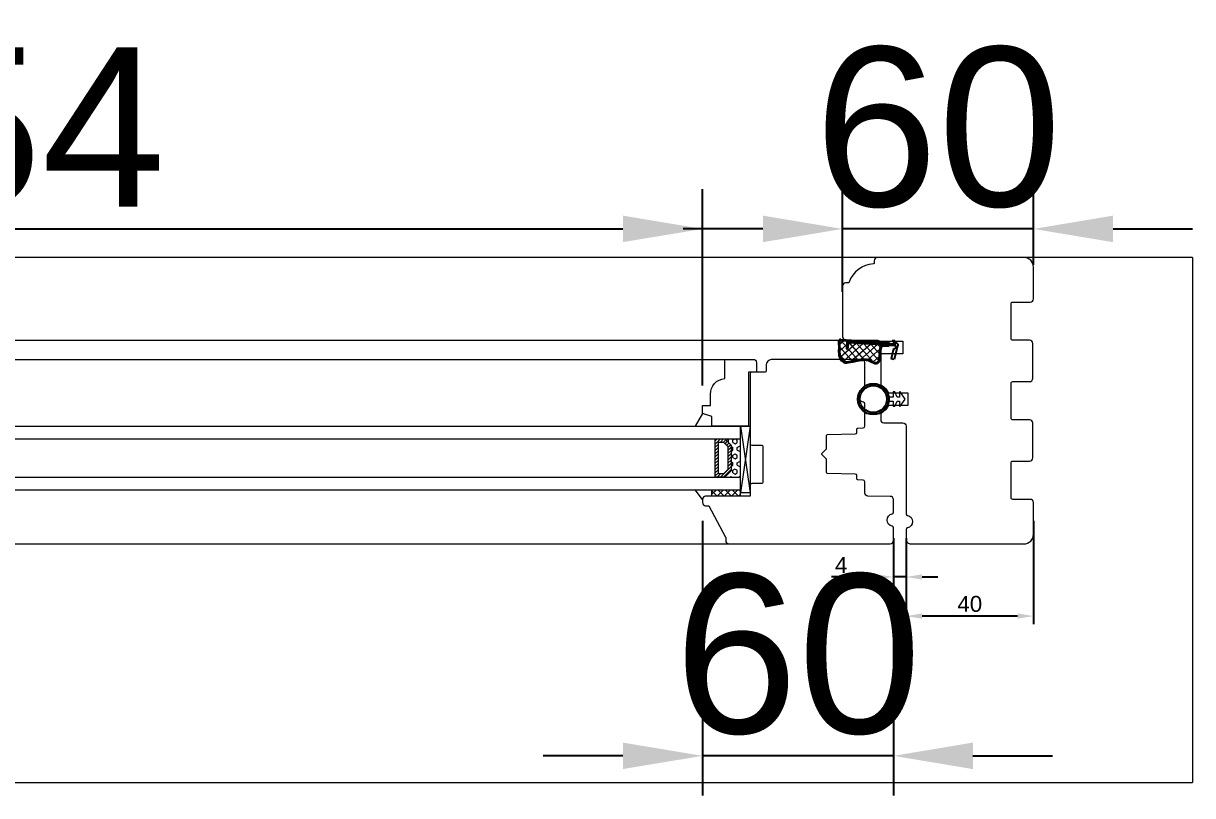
# Model space of a CAD drawing. Header units: millimetres. Extents: x 0 to 182016, y 11 to 3710.
# Drawn here: x 27027.1 to 27394.5, y 985.7 to 1228.4 of the extents above; entities that cross this region are included whole.
import ezdxf

# ---------------------------------------------------------------- set-up
doc = ezdxf.new("R2010")
doc.units = ezdxf.units.MM
for name, color, linetype, lineweight in [('Matmenys', 10, 'Continuous', 20), ('OTHER', 251, 'Continuous', 13), ('Stakta', 7, 'Continuous', 25), ('Testinės profilio linijos', 7, 'Continuous', 5)]:
    doc.layers.add(name, color=color, linetype=linetype, lineweight=lineweight)
doc.styles.get("Standard").update_dxf_attribs({"font": 'arial.ttf'})
doc.dimstyles.new('2', dxfattribs={"dimscale": 2, "dimtxt": 2.5, "dimasz": 2.5, "dimexe": 1.25, "dimexo": 0.625, "dimtad": 1, "dimtxsty": 'Standard', "dimcen": 2.5, "dimadec": 0, "dimazin": 0, "dimtfac": 1, "dimtmove": 0, "dimatfit": 3, "dimfxl": 1, "dimarcsym": 0})
doc.dimstyles.new('Padidinti matmenys', dxfattribs={"dimscale": 10, "dimtxt": 5, "dimasz": 2.5, "dimexe": 1.25, "dimexo": 0.625, "dimtad": 1, "dimdec": 1, "dimtxsty": 'Standard', "dimcen": 2.5, "dimadec": 0, "dimazin": 0, "dimtfac": 1, "dimtdec": 1, "dimtmove": 0, "dimatfit": 3, "dimfxl": 1, "dimarcsym": 0})

# ---------------------------------------------------------------- blocks, each defined once
blk = doc.blocks.new('*D1405')
at = {"layer": 'Defpoints', "color": 0, "transparency": 16777216}
for p in [(27344.48, 1073.31), (27304.48, 1067.81), (27304.48, 1042.13)]:
    blk.add_point(p, dxfattribs=at)
at = {"layer": 'Matmenys', "color": 0, "lineweight": -2, "transparency": 16777216}
for p, q in [((27344.48, 1072.06), (27344.48, 1039.63)), ((27304.48, 1066.56), (27304.48, 1039.63)), ((27339.48, 1042.13), (27309.48, 1042.13))]:
    blk.add_line(p, q, dxfattribs=at)
at = {"layer": 'Matmenys', "color": 0, "transparency": 16777216}
for points in [[(27309.48, 1042.96), (27309.48, 1041.3), (27304.48, 1042.13)], [(27339.48, 1042.96), (27339.48, 1041.3), (27344.48, 1042.13)]]:
    blk.add_solid(points, dxfattribs=at)
at = {"layer": 'Matmenys', "color": 0, "lineweight": 5, "transparency": 16777216, "insert": (27324.48, 1045.93), "char_height": 5, "attachment_point": 5}
blk.add_mtext('40', dxfattribs=at)
blk = doc.blocks.new('*D1406')
at = {"color": 0, "lineweight": -2, "transparency": 16777216}
for p, q in [((27284.48, 1144.06), (27284.48, 1176.3)), ((27344.48, 1152.56), (27344.48, 1176.3)), ((27259.48, 1163.8), (27234.48, 1163.8)), ((27344.48, 1163.8), (27284.48, 1163.8)), ((27369.48, 1163.8), (27394.48, 1163.8))]:
    blk.add_line(p, q, dxfattribs=at)
at = {"color": 0, "transparency": 16777216}
for points in [[(27259.48, 1167.97), (27259.48, 1159.64), (27284.48, 1163.8)], [(27369.48, 1167.97), (27369.48, 1159.64), (27344.48, 1163.8)]]:
    blk.add_solid(points, dxfattribs=at)
at = {"layer": 'Defpoints', "color": 0, "transparency": 16777216}
for p in [(27284.48, 1163.8), (27344.48, 1146.31), (27284.48, 1137.81)]:
    blk.add_point(p, dxfattribs=at)
at = {"color": 0, "lineweight": 5, "transparency": 16777216, "insert": (27314.48, 1195.58), "char_height": 50, "attachment_point": 5}
blk.add_mtext('60', dxfattribs=at)
blk = doc.blocks.new('*D1407')
at = {"color": 0, "lineweight": -2, "transparency": 16777216}
for p, q in [((27240.48, 1072.06), (27240.48, 985.7)), ((27300.48, 1061.81), (27300.48, 985.7)), ((27215.48, 998.2), (27190.48, 998.2)), ((27300.48, 998.2), (27240.48, 998.2)), ((27325.48, 998.2), (27350.48, 998.2))]:
    blk.add_line(p, q, dxfattribs=at)
at = {"color": 0, "transparency": 16777216}
for points in [[(27215.48, 1002.37), (27215.48, 994.04), (27240.48, 998.2)], [(27325.48, 1002.37), (27325.48, 994.04), (27300.48, 998.2)]]:
    blk.add_solid(points, dxfattribs=at)
at = {"layer": 'Defpoints', "color": 0, "transparency": 16777216}
for p in [(27240.48, 1078.31), (27300.48, 1068.06), (27240.48, 998.2)]:
    blk.add_point(p, dxfattribs=at)
at = {"color": 0, "lineweight": 5, "transparency": 16777216, "insert": (27270.48, 1029.98), "char_height": 50, "attachment_point": 5}
blk.add_mtext('60', dxfattribs=at)
blk = doc.blocks.new('*D1408')
at = {"layer": 'Defpoints', "color": 0, "transparency": 16777216}
for p in [(27300.48, 1067.81), (27304.48, 1067.81), (27300.48, 1054.42)]:
    blk.add_point(p, dxfattribs=at)
at = {"layer": 'Matmenys', "color": 0, "lineweight": -2, "transparency": 16777216}
for p, q in [((27300.48, 1066.56), (27300.48, 1051.92)), ((27304.48, 1066.56), (27304.48, 1051.92)), ((27295.48, 1054.42), (27281.08, 1054.42)), ((27304.48, 1054.42), (27300.48, 1054.42)), ((27309.48, 1054.42), (27314.48, 1054.42))]:
    blk.add_line(p, q, dxfattribs=at)
at = {"layer": 'Matmenys', "color": 0, "transparency": 16777216}
for points in [[(27295.48, 1055.25), (27295.48, 1053.59), (27300.48, 1054.42)], [(27309.48, 1055.25), (27309.48, 1053.59), (27304.48, 1054.42)]]:
    blk.add_solid(points, dxfattribs=at)
at = {"layer": 'Matmenys', "color": 0, "lineweight": 5, "transparency": 16777216, "insert": (27284.06, 1058.17), "char_height": 5, "attachment_point": 5}
blk.add_mtext('4', dxfattribs=at)
blk = doc.blocks.new('*D1136')
at = {"color": 0, "lineweight": -2, "transparency": 16777216}
for p, q in [((26786.49, 1114.56), (26786.49, 1176.3)), ((27240.48, 1114.56), (27240.48, 1176.3)), ((26811.49, 1163.8), (27215.48, 1163.8))]:
    blk.add_line(p, q, dxfattribs=at)
at = {"color": 0, "transparency": 16777216}
for points in [[(26811.49, 1167.97), (26811.49, 1159.64), (26786.49, 1163.8)], [(27215.48, 1167.97), (27215.48, 1159.64), (27240.48, 1163.8)]]:
    blk.add_solid(points, dxfattribs=at)
at = {"layer": 'Defpoints', "color": 0, "transparency": 16777216}
for p in [(27240.48, 1163.8), (26786.49, 1108.31), (27240.48, 1108.31)]:
    blk.add_point(p, dxfattribs=at)
at = {"color": 0, "lineweight": 5, "transparency": 16777216, "insert": (27013.49, 1195.48), "char_height": 50, "attachment_point": 5}
blk.add_mtext('454', dxfattribs=at)

msp = doc.modelspace()

# ---------------------------------------------------------------- hatches: boundary and pattern name
at = {"lineweight": 0}
h = msp.add_hatch(dxfattribs=at)
h.set_pattern_fill('JIS_WOOD', color=256, angle=90, style=0)
h.set_pattern_definition([(45, (8501.7106, -11821.59735), (0.5, -0.5), [])])
h.paths.add_polyline_path([(27249.4817128, 1095.8109378), (27249.4817128, 1087.8109378), (27247.4817128, 1085.8109378), (27244.4817128, 1085.8109378), (27244.4639794, 1097.8475204), (27247.4817128, 1097.8109378)])
h.paths.add_polyline_path([(27248.4817128, 1088.2251513), (27248.4817128, 1095.3967242), (27247.0674993, 1096.8109378), (27245.4817128, 1096.8109378), (27245.4817128, 1086.8109378), (27247.0674993, 1086.8109378)], flags=16)
h = msp.add_hatch(dxfattribs=at)
h.set_pattern_fill('HEX', color=256, scale=0.25, angle=90, style=0)
h.set_pattern_definition([(90, (8501.7106, -11821.5974), (1.374815, -4e-16), [0.79375, -1.5875]), (330, (8501.7106, -11821.5974), (-0.6874075, -1.190624716), [0.79375, -1.5875]), (30, (8501.7106, -11820.8036), (0.6874075, -1.190624716), [0.79375, -1.5875])])
h.paths.add_polyline_path([(27252.4817128, 1085.8109378), (27247.4817128, 1085.8109378), (27249.4817128, 1087.8109378), (27249.4817128, 1095.8109378), (27247.4817128, 1097.8109378), (27252.4817128, 1097.8116468)])
at = {"lineweight": 0, "ltscale": 0.5}
h = msp.add_hatch(dxfattribs=at)
h.set_pattern_fill('ANSI37', color=256, scale=0.5, angle=90, style=0)
h.set_pattern_definition([(135, (26845.4816, 1079.8116), (-1.122532, -1.122532), []), (225, (26845.4816, 1079.8116), (1.122532, -1.122532), [])])
h.paths.add_polyline_path([(27243.4817128, 1081.8116468), (27252.4817128, 1081.8116468), (27252.4817128, 1079.8116468), (27243.4817128, 1079.8116468)])
at = {"layer": 'Matmenys'}
h = msp.add_hatch(dxfattribs=at)
h.set_pattern_fill('ANSI37', color=252, scale=0.5, angle=-93.589345612, style=0)
h.set_pattern_definition([(311.4106544, (23719.4445, -271065.3749), (1.190606082, 1.0500540025), []), (41.4106544, (23719.4445, -271065.3749), (-1.0500540025, 1.190606082), [])])
edge = h.paths.add_edge_path()
edge.add_arc((27286.3958647, 1127.9313767), 0.1, 86.410654388, 176.410654388)
edge.add_line((27286.2960608, 1127.9376372), (27286.1989776, 1126.3899514))
edge.add_arc((27285.949468, 1126.4056027), 0.25, 176.410654388, 356.410654388, ccw=False)
edge.add_line((27285.6999584, 1126.4212539), (27285.8283441, 1128.4679588))
edge.add_arc((27285.9281479, 1128.4616983), 0.1, 86.410654381, 176.410654388, ccw=False)
edge.add_line((27285.9344084, 1128.5615022), (27285.9391534, 1128.6371452))
edge.add_line((27285.9391534, 1128.6371452), (27283.9573525, 1128.7614595))
edge.add_spline(control_points=[(27283.9573525, 1128.7614595), (27283.878194, 1128.7496572), (27283.8082023, 1128.7384817), (27283.7244515, 1128.7166877), (27283.7008872, 1128.7073019), (27283.6770042, 1128.694607), (27283.6689446, 1128.6883578), (27283.6444568, 1128.662769), (27283.6255639, 1128.633532), (27283.5918605, 1128.5292122), (27283.5787386, 1128.45628), (27283.5590364, 1128.2032969), (27283.5695348, 1127.9894628), (27283.5888629, 1127.5469844), (27283.5933383, 1127.3276555), (27283.5944145, 1126.9077646), (27283.5913825, 1126.7046785), (27283.5786721, 1126.1144711), (27283.5654956, 1125.746421), (27283.5657573, 1124.9932396), (27283.5842536, 1124.6164897), (27283.68744, 1124.0233853), (27283.747334, 1123.7958143), (27283.9003696, 1123.3987131), (27283.983119, 1123.2269254), (27284.1871192, 1122.8857577), (27284.307234, 1122.719555), (27284.5746791, 1122.4283953), (27284.7223528, 1122.3048153), (27285.0035373, 1122.1450966), (27285.1388336, 1122.0975426), (27285.4401324, 1122.0379377), (27285.6037324, 1122.0272343), (27286.1883292, 1122.0409782), (27286.6522448, 1122.1357324), (27287.5447409, 1122.3074747), (27287.9718212, 1122.3911693), (27289.0501698, 1122.6023556), (27289.7082203, 1122.7360897), (27290.7013222, 1122.8610157), (27291.0049234, 1122.8915096), (27291.626967, 1122.915845), (27291.9428711, 1122.9083043), (27292.4920793, 1122.8234199), (27292.7281627, 1122.7620813), (27293.1288141, 1122.589621), (27293.2874467, 1122.4947725), (27293.5861054, 1122.3105041), (27293.7275627, 1122.2206466), (27294.0293456, 1122.0645635), (27294.1943983, 1121.9945934), (27294.55952, 1121.8748621), (27294.7604701, 1121.8318596), (27295.0998867, 1121.8079609), (27295.2418722, 1121.8211667), (27295.4370929, 1121.881206), (27295.5024207, 1121.9179461), (27295.629144, 1122.0264953), (27295.6883219, 1122.0985614), (27295.8453994, 1122.362649), (27295.9268991, 1122.6037573), (27296.0435164, 1123.1541683), (27296.0800479, 1123.4623634), (27296.1333194, 1124.0585812), (27296.1525419, 1124.3461322), (27296.1959013, 1124.876622), (27296.2180375, 1125.1248805), (27296.2542518, 1125.5296828), (27296.2683382, 1125.6870861), (27296.2964603, 1126.0110185), (27296.3114964, 1126.1893357), (27296.3797814, 1126.4922028), (27296.4154164, 1126.6100248), (27296.5110132, 1126.8225036), (27296.5641601, 1126.9164184), (27296.6828009, 1127.0616121), (27296.7384231, 1127.1166303), (27296.8621903, 1127.2057222), (27296.9258173, 1127.2386016), (27297.0446814, 1127.2867698), (27297.1017584, 1127.303651), (27297.2023388, 1127.3295949), (27297.2467344, 1127.3393125), (27297.2877307, 1127.3483485)], knot_values=[0, 0, 0, 0, 0.2245066002, 0.2245066002, 0.377043448, 0.377043448, 0.5295802957, 0.5295802957, 0.8082977366, 0.8082977366, 1.0870151774, 1.0870151774, 1.6244414062, 1.6244414062, 2.161867635, 2.161867635, 2.6992938638, 2.6992938638, 3.7741463214, 3.7741463214, 5.0334406395, 5.0334406395, 5.8656302806, 5.8656302806, 6.5060139406, 6.5060139406, 7.1463976006, 7.1463976006, 7.7996240151, 7.7996240151, 8.3563201169, 8.3563201169, 8.9130162187, 8.9130162187, 10.239934143, 10.239934143, 11.5668520673, 11.5668520673, 13.5970761059, 13.5970761059, 14.4582175179, 14.4582175179, 15.3193589298, 15.3193589298, 15.9856015553, 15.9856015553, 16.5061017172, 16.5061017172, 17.0266018791, 17.0266018791, 17.547102041, 17.547102041, 18.1672448488, 18.1672448488, 18.7176261004, 18.7176261004, 19.1465766047, 19.1465766047, 19.5755271091, 19.5755271091, 20.3898249977, 20.3898249977, 21.2041228863, 21.2041228863, 21.9655448497, 21.9655448497, 22.7269668131, 22.7269668131, 23.2229068178, 23.2229068178, 23.7188468224, 23.7188468224, 24.0184411081, 24.0184411081, 24.2549295987, 24.2549295987, 24.4119994701, 24.4119994701, 24.5501072405, 24.5501072405, 24.6882150108, 24.6882150108, 24.8099116426, 24.8099116426, 24.8099116426, 24.8099116426], degree=3, periodic=0)
edge.add_line((27297.2877307, 1127.3483485), (27286.4021252, 1128.0311805))

# ---------------------------------------------------------------- linework, layer by layer
at = {"lineweight": 5}
for p, q in [((27394.4817132, 1154.8116468), (27341.4817132, 1154.8116468)), ((27394.4817132, 1154.8116468), (27394.4817132, 989.8116468)), ((25414.5150221, 989.8116468), (27394.4817132, 989.8116468))]:
    msp.add_line(p, q, dxfattribs=at)
at = {"color": 1}
for p, q in [((27283.9131122, 1129.0581796), (27299.2379277, 1128.0968849)), ((27283.9573525, 1128.7614595), (27299.1922972, 1127.8058022)), ((27297.3523035, 1127.0553803), (27299.1127548, 1126.9449507))]:
    msp.add_line(p, q, dxfattribs=at)
for p, q in [((27285.8283441, 1128.4679588), (27285.6999584, 1126.4212539)), ((27285.9344084, 1128.5615022), (27285.9391534, 1128.6371452)), ((27301.1926724, 1127.6043821), (27285.9344084, 1128.5615022)), ((27286.2960608, 1127.9376372), (27286.1989776, 1126.3899514)), ((27301.2358903, 1127.1006884), (27286.4021252, 1128.0311805)), ((27300.8895998, 1128.6252267), (27300.1419591, 1128.6721247)), ((27300.1419591, 1128.6721247), (27301.1926724, 1127.6043821)), ((27300.8895998, 1128.6252267), (27301.9199411, 1127.558762)), ((27300.5110194, 1126.1625526), (27299.7825542, 1122.9425461)), ((27300.9986954, 1126.0522252), (27300.5110194, 1126.1625526)), ((27301.7413527, 1127.0689818), (27300.7579062, 1122.7218913)), ((27301.2358903, 1127.1006884), (27300.9986954, 1126.0522252)), ((27301.8886386, 1127.0597428), (27301.7413527, 1127.0689818)), ((27301.9199411, 1127.558762), (27301.8886386, 1127.0597428)), ((27300.7579062, 1122.7218913), (27299.7825542, 1122.9425461))]:
    msp.add_line(p, q)
at = {"lineweight": 9}
for p, q in [((26779.4928161, 1122.8116468), (27247.4817128, 1122.8116468)), ((26774.4929012, 1101.8116468), (27252.4816278, 1101.8116468)), ((26774.4929012, 1097.8116468), (27252.4816278, 1097.8116468)), ((26774.4929012, 1085.8116468), (27252.4816278, 1085.8116468)), ((26774.4929012, 1081.8116468), (27252.4816278, 1081.8116468))]:
    msp.add_line(p, q, dxfattribs=at)
at = {"lineweight": 0}
for p, q in [((27240.4817128, 1105.8116468), (27238.1950477, 1101.8116468)), ((27252.4817128, 1101.8109378), (27255.4817128, 1080.8109378)), ((27255.4817128, 1101.8109378), (27252.4817128, 1080.8109378)), ((27240.4817128, 1078.8116468), (27238.1950477, 1081.8116468)), ((27243.4817128, 1079.8116468), (27243.4817128, 1081.8116468)), ((27252.4817128, 1079.8116468), (27252.4817128, 1082.8116468))]:
    msp.add_line(p, q, dxfattribs=at)
msp.add_lwpolyline([(27247.4817128, 1116.8116468), (27247.4817128, 1122.8116468), (27256.4817128, 1122.8116468, -0.4142135624), (27257.4817128, 1121.8116468), (27257.4817128, 1118.8116468), (27254.9817128, 1118.8116468), (27254.9817128, 1101.8116468), (27243.4817128, 1101.8116468), (27243.4817128, 1104.8116468), (27240.4817128, 1105.8116468), (27240.4817128, 1108.3116468), (27242.9817128, 1108.3116468), (27242.9817128, 1111.8367097, -0.3851703882), (27247.4817128, 1116.8116468)], format="xyb", dxfattribs=at)
for points in [[(27255.4817128, 1101.8109378), (27255.4817128, 1080.8109378), (27252.4817128, 1080.8109378), (27252.4817128, 1101.8109378)], [(27249.4817128, 1095.8109378), (27249.4817128, 1087.8109378), (27247.4817128, 1085.8109378), (27244.4817128, 1085.8109378), (27244.4817128, 1097.8109378), (27247.4817128, 1097.8109378)], [(27248.4817128, 1095.3967242), (27248.4817128, 1088.2251513), (27247.0674993, 1086.8109378), (27245.4817128, 1086.8109378), (27245.4817128, 1096.8109378), (27247.0674993, 1096.8109378)]]:
    msp.add_lwpolyline(points, close=True, dxfattribs=at)
at = {"color": 18, "linetype": 'ByBlock', "true_color": 0x000000}
for radius in [4.85, 4.25]:
    msp.add_circle((27294.1547024, 1110.3105813), radius, dxfattribs=at)
for centre, radius, start, end in [((27285.9281479, 1128.4616983), 0.1, 86.410654388, 176.410654391), ((27286.3958647, 1127.9313767), 0.1, 86.410654388, 176.410654391), ((27285.949468, 1126.4056027), 0.25, 176.410654391, 356.410654391)]:
    msp.add_arc(centre, radius, start, end)
at = {"color": 1}
msp.add_spline([(27283.9131122, 1129.0581796), (27283.5516119, 1128.9676829), (27283.282071, 1127.6938244), (27283.7704603, 1123.0014514), (27284.8136581, 1121.9114451), (27286.97713, 1121.8928287), (27288.6751698, 1122.2232026), (27290.8406107, 1122.570119), (27292.8773324, 1122.3706902), (27293.7055771, 1121.8945212), (27295.5601173, 1121.6142579), (27296.4525632, 1124.3264364), (27296.5797307, 1125.805312), (27296.6977021, 1126.4925799), (27296.9999077, 1126.9344652), (27297.3523035, 1127.0553803)], degree=3, dxfattribs=at)
msp.add_open_spline([(27283.9573525, 1128.7614595), (27283.878194, 1128.7496572), (27283.8082023, 1128.7384817), (27283.7244515, 1128.7166877), (27283.7008872, 1128.7073019), (27283.6770042, 1128.694607), (27283.6689446, 1128.6883578), (27283.6444568, 1128.662769), (27283.6255639, 1128.633532), (27283.5918605, 1128.5292122), (27283.5787386, 1128.45628), (27283.5590364, 1128.2032969), (27283.5695348, 1127.9894628), (27283.5888629, 1127.5469844), (27283.5933383, 1127.3276555), (27283.5944145, 1126.9077646), (27283.5913825, 1126.7046785), (27283.5786721, 1126.1144711), (27283.5654956, 1125.746421), (27283.5657573, 1124.9932396), (27283.5842536, 1124.6164897), (27283.68744, 1124.0233853), (27283.747334, 1123.7958143), (27283.9003696, 1123.3987131), (27283.983119, 1123.2269254), (27284.1871192, 1122.8857577), (27284.307234, 1122.719555), (27284.5746791, 1122.4283953), (27284.7223528, 1122.3048153), (27285.0035373, 1122.1450966), (27285.1388336, 1122.0975426), (27285.4401324, 1122.0379377), (27285.6037324, 1122.0272343), (27286.1883292, 1122.0409782), (27286.6522448, 1122.1357324), (27287.5447409, 1122.3074747), (27287.9718212, 1122.3911693), (27289.0501698, 1122.6023556), (27289.7082203, 1122.7360897), (27290.7013222, 1122.8610157), (27291.0049234, 1122.8915096), (27291.626967, 1122.915845), (27291.9428711, 1122.9083043), (27292.4920793, 1122.8234199), (27292.7281627, 1122.7620813), (27293.1288141, 1122.589621), (27293.2874467, 1122.4947725), (27293.5861054, 1122.3105041), (27293.7275627, 1122.2206466), (27294.0293456, 1122.0645635), (27294.1943983, 1121.9945934), (27294.55952, 1121.8748621), (27294.7604701, 1121.8318596), (27295.0998867, 1121.8079609), (27295.2418722, 1121.8211667), (27295.4370929, 1121.881206), (27295.5024207, 1121.9179461), (27295.629144, 1122.0264953), (27295.6883219, 1122.0985614), (27295.8453994, 1122.362649), (27295.9268991, 1122.6037573), (27296.0435164, 1123.1541683), (27296.0800479, 1123.4623634), (27296.1333194, 1124.0585812), (27296.1525419, 1124.3461322), (27296.1959013, 1124.876622), (27296.2180375, 1125.1248805), (27296.2542518, 1125.5296828), (27296.2683382, 1125.6870861), (27296.2964603, 1126.0110185), (27296.3114964, 1126.1893357), (27296.3797814, 1126.4922028), (27296.4154164, 1126.6100248), (27296.5110132, 1126.8225036), (27296.5641601, 1126.9164184), (27296.6828009, 1127.0616121), (27296.7384231, 1127.1166303), (27296.8621903, 1127.2057222), (27296.9258173, 1127.2386016), (27297.0446814, 1127.2867698), (27297.1017584, 1127.303651), (27297.2023388, 1127.3295949), (27297.2467344, 1127.3393125), (27297.2877307, 1127.3483485)], degree=3, knots=[0, 0, 0, 0, 0.2245066002, 0.2245066002, 0.377043448, 0.377043448, 0.5295802957, 0.5295802957, 0.8082977366, 0.8082977366, 1.0870151774, 1.0870151774, 1.6244414062, 1.6244414062, 2.161867635, 2.161867635, 2.6992938638, 2.6992938638, 3.7741463214, 3.7741463214, 5.0334406395, 5.0334406395, 5.8656302806, 5.8656302806, 6.5060139406, 6.5060139406, 7.1463976006, 7.1463976006, 7.7996240151, 7.7996240151, 8.3563201169, 8.3563201169, 8.9130162187, 8.9130162187, 10.239934143, 10.239934143, 11.5668520673, 11.5668520673, 13.5970761059, 13.5970761059, 14.4582175179, 14.4582175179, 15.3193589298, 15.3193589298, 15.9856015553, 15.9856015553, 16.5061017172, 16.5061017172, 17.0266018791, 17.0266018791, 17.547102041, 17.547102041, 18.1672448488, 18.1672448488, 18.7176261004, 18.7176261004, 19.1465766047, 19.1465766047, 19.5755271091, 19.5755271091, 20.3898249977, 20.3898249977, 21.2041228863, 21.2041228863, 21.9655448497, 21.9655448497, 22.7269668131, 22.7269668131, 23.2229068178, 23.2229068178, 23.7188468224, 23.7188468224, 24.0184411081, 24.0184411081, 24.2549295987, 24.2549295987, 24.4119994701, 24.4119994701, 24.5501072405, 24.5501072405, 24.6882150108, 24.6882150108, 24.8099116426, 24.8099116426, 24.8099116426, 24.8099116426], dxfattribs=at)
at = {"layer": 'OTHER'}
msp.add_lwpolyline([(27298.9579122, 1109.7005552), (27300.373821, 1109.7005552), (27300.373821, 1108.0552738), (27300.8995032, 1108.0552738), (27301.6428442, 1109.7005552), (27302.4354638, 1109.7005552), (27302.4354638, 1108.0552738), (27302.6543546, 1108.0552738), (27304.1572358, 1110.3105813), (27302.6543546, 1112.5658888), (27302.4354638, 1112.5658888), (27302.4354638, 1110.9206075), (27301.6428442, 1110.9206075), (27300.8995032, 1112.5658888), (27300.373821, 1112.5658888), (27300.373821, 1110.9206075), (27298.9579122, 1110.9206075)], dxfattribs=at)
at = {"layer": 'Stakta', "color": 18, "lineweight": 5, "true_color": 0x000000}
for points in [[(27296.4817128, 1115.1149884, 0.2720281141), (27296.7383264, 1114.6782241, -0.164173551), (27298.8870376, 1112.3105813), (27304.9817128, 1112.3105813), (27304.9817128, 1108.3105813), (27298.8870376, 1108.3105813, -0.164173551), (27296.7383264, 1105.9429385, 0.2720281141), (27296.4817128, 1105.5061742), (27296.4817128, 1103.872773, 0.4116598905), (27297.4729863, 1102.8728111), (27303.4904394, 1102.8202976, -0.4116598905), (27304.4817128, 1101.8203356), (27304.4817128, 1074.2611366, 0.3563939587), (27304.8817128, 1073.7712386, -0.8164965809), (27304.8817128, 1069.852055, 0.3563939587), (27304.4817128, 1069.3621571), (27304.4817128, 1066.3116468, 0.4142135624), (27305.9817128, 1064.8116468), (27341.4817132, 1064.8116468, 0.4142135624), (27344.4817132, 1067.8116468), (27344.4817132, 1077.8116468, 0.4142135624), (27343.4817132, 1078.8116468), (27337.9817132, 1078.8116468, -0.4142135624), (27337.4817132, 1079.3116468), (27337.4817132, 1090.3116468, -0.4142135624), (27337.9817132, 1090.8116468), (27343.2817132, 1090.8116468, 0.4142135624), (27344.2817132, 1091.8116468), (27344.2817132, 1102.8116468, 0.4142135624), (27343.2817132, 1103.8116468), (27337.9817132, 1103.8116468, -0.4142135624), (27337.4817132, 1104.3116468), (27337.4817132, 1115.3116468, -0.4142135624), (27337.9817132, 1115.8116468), (27343.2817132, 1115.8116468, 0.4142135624), (27344.2817132, 1116.8116468), (27344.2817132, 1127.8116468, 0.4142135624), (27343.2817132, 1128.8116468), (27337.9817132, 1128.8116468, -0.4142135624), (27337.4817132, 1129.3116468), (27337.4817132, 1140.3116468, -0.4142135624), (27337.9817132, 1140.8116468), (27343.4817132, 1140.8116468, 0.4142135624), (27344.4817132, 1141.8116468), (27344.4817132, 1151.8116468, 0.4142135624), (27341.4817132, 1154.8116468), (27295.4817128, 1154.8116468, 0.4142135624), (27294.4817128, 1153.8116468), (27294.4817128, 1153.1023202, -0.4001549105), (27294.1961782, 1152.8026691, 0.3090857966), (27286.5468675, 1147.0143859, -0.3199404334), (27286.2650444, 1146.809756), (27285.4729863, 1146.8028438, 0.4116598905), (27284.4817128, 1145.8028819), (27284.4817128, 1129.9076805, 0.4116598905), (27285.4729863, 1128.9077185), (27295.4904394, 1128.8202976, -0.2023892741), (27296.20427, 1128.5116468), (27303.4817128, 1128.5116468), (27303.4817128, 1124.5116468), (27296.4817128, 1124.5116468)], [(27288.9817128, 1085.2013535), (27288.9817128, 1086.2544751, 0.4091108014), (27288.490439, 1086.7543989), (27279.7764771, 1086.9065017, -0.4091108014), (27279.4817128, 1087.206456), (27279.4817128, 1091.230276, 0.1989123674), (27279.3352662, 1091.5838294), (27278.0695808, 1092.8495148, -0.4142135624), (27278.0695808, 1093.2737789), (27279.3352662, 1094.5394643, 0.1989123674), (27279.4817128, 1094.8930177), (27279.4817128, 1098.9168377, -0.4091108014), (27279.7764771, 1099.216792), (27288.490439, 1099.3688947, 0.4091108014), (27288.9817128, 1099.8688186), (27288.9817128, 1100.9219402, -0.4040262259), (27289.271243, 1101.2217575), (27290.9991626, 1101.2820977, 0.4040262258), (27291.4817128, 1101.7817932), (27291.4817128, 1108.8621571, 0.3563939587), (27291.0817128, 1109.352055, -0.8164965809), (27291.0817128, 1113.2712386, 0.3563939587), (27291.4817128, 1113.7611366), (27291.4817128, 1121.8116468, 0.4142135624), (27290.4817128, 1122.8116468), (27262.4817128, 1122.8116468, 0.4142135624), (27260.4817128, 1120.8116468), (27260.4817128, 1119.1090402, -0.4116598905), (27260.1843308, 1118.8090516), (27255.9773496, 1118.7723379, 0.4116598905), (27255.4817128, 1118.2723569), (27255.4817128, 1096.3422099, 0.4116598905), (27255.9773496, 1095.842229), (27259.1843308, 1095.8142421, -0.4116598905), (27259.4817128, 1095.5142535), (27259.4817128, 1084.1090402, -0.4116598905), (27259.1843308, 1083.8090516), (27255.9773496, 1083.7810647, 0.4116598905), (27255.4817128, 1083.2810838), (27255.4817128, 1079.8116468), (27241.4817128, 1079.8116468, 0.4142135624), (27240.4817128, 1078.8116468), (27240.4817128, 1077.8204118, 0.4116598905), (27241.4729863, 1076.8204499), (27242.4817128, 1076.8116468), (27247.740281, 1066.9217186, -0.1227845609), (27247.7988072, 1066.6869828), (27247.7988072, 1065.8116468, 0.4142135624), (27248.7988072, 1064.8116468), (27299.4817128, 1064.8116468, 0.4142135624), (27300.4817128, 1065.8116468), (27300.4817128, 1069.8621571, 0.3563939587), (27300.0817128, 1070.352055, -0.8164965809), (27300.0817128, 1074.2712386, 0.3563939587), (27300.4817128, 1074.7611366), (27300.4817128, 1078.7417938, 0.4116598905), (27299.4904394, 1079.7417557), (27292.4729863, 1079.8029961, -0.4116598905), (27291.4817128, 1080.802958), (27291.4817128, 1084.3414835, 0.4040361542), (27290.9991626, 1084.8411959), (27289.271243, 1084.9015362, -0.4040262258)]]:
    msp.add_lwpolyline(points, format="xyb", close=True, dxfattribs=at)
at = {"layer": 'Testinės profilio linijos', "lineweight": 5}
for p, q in [((27295.4816974, 1154.8116468), (25513.0150225, 1154.8116468)), ((26731.3612787, 1128.8116468), (27295.6132502, 1128.8116468)), ((25560.197908, 1064.8116468), (27248.7987856, 1064.8116468))]:
    msp.add_line(p, q, dxfattribs=at)

# ---------------------------------------------------------------- dimensions: what is measured, and where the dimension line sits
at = {"color": 1, "lineweight": 5}
dim = msp.add_linear_dim(base=(27240.4817128, 1163.804424), p1=(26786.4928161, 1108.3116468), p2=(27240.4817128, 1108.3116468), dimstyle='Padidinti matmenys', dxfattribs=at)
dim.commit()
dim.dimension.update_dxf_attribs({"geometry": '*D1136', "text_midpoint": (27013.4872645, 1195.4807542)})
for base, p1, p2, picture, middle in [((27284.4817128, 1163.804424), (27344.4817128, 1146.3116468), (27284.4817128, 1137.8116468), '*D1406', (27314.4817128, 1163.804424)), ((27240.4817128, 998.201914), (27300.4817128, 1068.0616468), (27240.4817128, 1078.3116468), '*D1407', (27270.4817128, 998.201914))]:
    dim = msp.add_linear_dim(base=base, p1=p1, p2=p2, dimstyle='Padidinti matmenys', dxfattribs=at)
    dim.commit()
    dim.dimension.update_dxf_attribs({"geometry": picture, "text_midpoint": middle, "dimtype": 160})
at = {"layer": 'Matmenys', "lineweight": 5}
for base, p1, p2, picture, middle in [((27304.4817128, 1042.1287646), (27344.4817128, 1073.3116468), (27304.4817128, 1067.8116468), '*D1405', (27324.4817128, 1042.1287646)), ((27300.4817128, 1054.4191349), (27304.4817128, 1067.8116468), (27300.4817128, 1067.8116468), '*D1408', (27284.0608397, 1054.4191349))]:
    dim = msp.add_linear_dim(base=base, p1=p1, p2=p2, dimstyle='2', override={"dimtmove": 0}, dxfattribs=at)
    dim.commit()
    dim.dimension.update_dxf_attribs({"geometry": picture, "text_midpoint": middle, "dimtype": 160})

doc.saveas('drawing.dxf')
